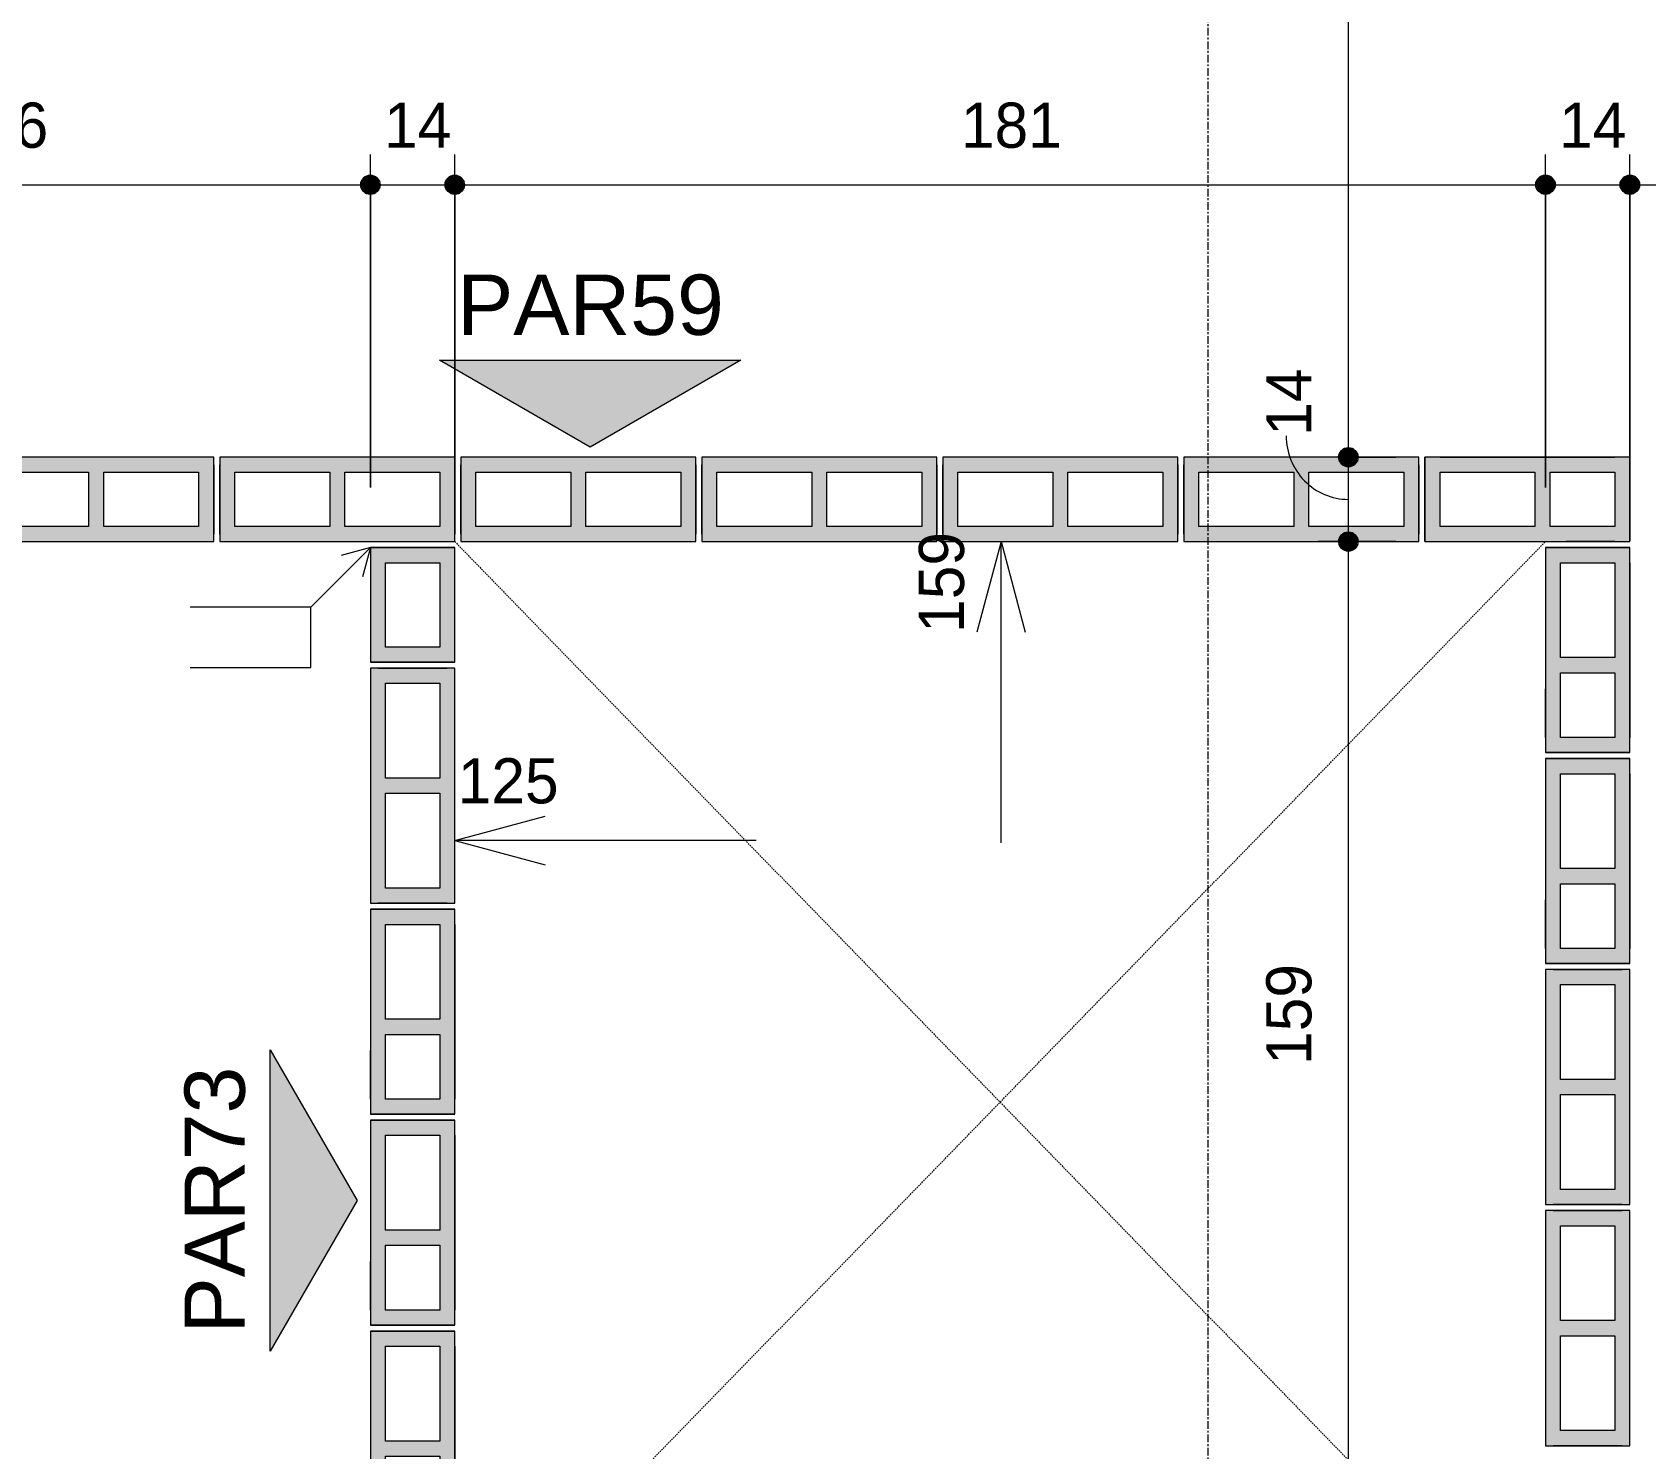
# Model space of a CAD drawing. Header units: centimetres. Extents: x 170 to 13828, y -2277 to 8860.
# Drawn here: x 12601 to 12868.8, y -125.3 to 109.7 of the extents above; entities that cross this region are included whole.
import ezdxf

# ---------------------------------------------------------------- set-up
doc = ezdxf.new("R2010")
doc.units = ezdxf.units.CM
doc.linetypes.add('Linha de eixo', pattern=[2.2225, 1.27, -0.3175, 0.3175, -0.3175])
doc.linetypes.add('Projeção', pattern=[0.396875, 0.238125, -0.15875])
for name, color, linetype, lineweight, true_color in [('A-ANNO-DIMS-1', 1, 'Continuous', 9, 0xff0000), ('A-DETL-1', 1, 'Continuous', 9, 0xff0000), ('G-ANNO-SYMB-1', 251, 'Continuous', 9, 0x646464), ('S-BEAM-3', 9, 'Continuous', 9, 0xc0c0c0), ('S-BEAM-8', 142, 'Continuous', 9, 0x0080c0), ('S-BEAM-9', 1, 'Continuous', 9, 0xff0000)]:
    doc.layers.add(name, color=color, linetype=linetype, lineweight=lineweight, true_color=true_color)
for name, color, linetype, lineweight in [('A-ANNO-DIMS-50', 7, 'Continuous', 9), ('A-DETL-GENF', 7, 'Continuous', 9), ('A-FLOR-OVHD', 7, 'Projeção', 9), ('G-ANNO-SYMB', 7, 'Continuous', 9), ('S-BEAM', 7, 'Continuous', 9), ('S-BEAM-2', 7, 'Continuous', 13), ('S-GRID-1', 7, 'Linha de eixo', 9)]:
    doc.layers.add(name, color=color, linetype=linetype, lineweight=lineweight)
doc.styles.add('Arial_1', font='arial.ttf', dxfattribs={"height": 10})
doc.styles.add('Bahnschrift_13', font='', dxfattribs={"height": 7.5})
doc.styles.get('Bahnschrift_13').set_extended_font_data('Bahnschrift')
doc.dimstyles.new('COTA_ACUMULADA', dxfattribs={"dimscale": 30.48, "dimtxt": 8.33133, "dimasz": 0.049213, "dimexe": 0, "dimexo": 0.0625, "dimgap": 0.131234, "dimtad": 0, "dimjust": 2, "dimdec": 0, "dimzin": 0, "dimdsep": 46, "dimtxsty": 'Bahnschrift_13', "dimblk1": 'NONE', "dimblk2": 'OPEN30', "dimsah": 1, "dimcen": 0.09, "dimse1": 1, "dimsd1": 1, "dimazin": 0, "dimtfac": 1, "dimtdec": 4, "dimtix": 1, "dimtmove": 2, "dimatfit": 3, "dimfxl": 0, "dimfxlon": 1, "dimtvp": 1, "dimtolj": 1, "dimtzin": 0, "dimarcsym": 2})
doc.dimstyles.new('COTA_LINEAR', dxfattribs={"dimscale": 30.48, "dimtxt": 8.33133, "dimasz": 0.393701, "dimexe": 0.164042, "dimexo": 0.328084, "dimgap": 0.131234, "dimtad": 1, "dimdec": 0, "dimzin": 0, "dimdsep": 46, "dimtxsty": 'Bahnschrift_13', "dimblk1": 'DOTSMALL', "dimblk2": 'DOTSMALL', "dimsah": 1, "dimcen": 0.09, "dimdle": 0.164042, "dimazin": 0, "dimtfac": 1, "dimtdec": 4, "dimtix": 1, "dimtmove": 0, "dimatfit": 3, "dimfxl": 1, "dimtvp": 1, "dimtolj": 1, "dimtzin": 0, "dimarcsym": 2})
doc.dimstyles.new('COTA_LINEAR_2', dxfattribs={"dimscale": 30.48, "dimtxt": 8.33133, "dimasz": 0.393701, "dimexe": 0.164042, "dimexo": 0.328084, "dimgap": 0.131234, "dimtad": 1, "dimdec": 0, "dimzin": 0, "dimdsep": 46, "dimtxsty": 'Bahnschrift_13', "dimblk1": 'DOTSMALL', "dimblk2": 'DOTSMALL', "dimsah": 1, "dimcen": 0.09, "dimdle": 0.164042, "dimazin": 0, "dimtfac": 1, "dimtdec": 4, "dimtix": 1, "dimtmove": 1, "dimatfit": 3, "dimfxl": 1, "dimtvp": 1, "dimtolj": 1, "dimtzin": 0, "dimarcsym": 2})

# ---------------------------------------------------------------- blocks, each defined once
blk = doc.blocks.new('LEONE - BLOCO 14X39X1 - LEONE - BLOCO 14X39X19-V1-COBERTURA - MODULAÇÃO 2ª FIADA')
at = {"layer": 'S-BEAM-3'}
h = blk.add_hatch(color=256, dxfattribs=at)
h.paths.add_polyline_path([(-19.5, -7), (19.5, -7), (19.5, 7), (-19.5, 7), (-19.5, -4.5)])
h.paths.add_polyline_path([(1.25, -4.5), (1.25, 4.5), (17, 4.5), (17, -4.5)])
h.paths.add_polyline_path([(-1.25, -4.5), (-17, -4.5), (-17, 4.5), (-1.25, 4.5), (-1.25, -4.16)])
at = {"layer": 'A-DETL-GENF'}
for p, q in [((19.5, 7), (-19.5, 7)), ((-19.5, 7), (-19.5, 0)), ((19.5, 0), (19.5, 7)), ((-17, -4.5), (-17, 4.5)), ((-17, 4.5), (-1.25, 4.5)), ((-1.25, 4.5), (-1.25, -4.5)), ((1.25, -4.5), (1.25, 4.5)), ((1.25, 4.5), (17, 4.5)), ((17, 4.5), (17, -4.5)), ((-19.5, 0), (-19.5, -7)), ((19.5, -7), (19.5, 0)), ((-1.25, -4.5), (-17, -4.5)), ((17, -4.5), (1.25, -4.5)), ((-19.5, -7), (19.5, -7))]:
    blk.add_line(p, q, dxfattribs=at)
at = {"layer": 'S-BEAM-2'}
for p, q in [((-19.5, 7), (-19.5, -7)), ((19.5, 7), (-19.5, 7)), ((-19.5, 5.75), (-19.5, -5.75)), ((-19.5, -5.75), (-19.5, 5.75)), ((19.5, -7), (19.5, 7)), ((19.5, -7), (19.5, 7)), ((19.5, 5.75), (19.5, -5.75)), ((-19.5, -7), (19.5, -7))]:
    blk.add_line(p, q, dxfattribs=at)
at = {"layer": 'S-BEAM-3'}
for p, q in [((-17, 4.5), (-1.25, 4.5)), ((-17, -4.5), (-17, 4.5)), ((-1.25, 4.5), (-1.25, -4.5)), ((1.25, 4.5), (17, 4.5)), ((1.25, -4.5), (1.25, 4.5)), ((17, 4.5), (17, -4.5)), ((-1.25, -4.5), (-17, -4.5)), ((17, -4.5), (1.25, -4.5))]:
    blk.add_line(p, q, dxfattribs=at)
blk = doc.blocks.new('LEONE - BLOCO 14X39X1 - LEONE - BLOCO 14X39X19-2886981-COBERTURA - MODULAÇÃO 2ª FIADA')
at = {"layer": 'S-BEAM-3'}
h = blk.add_hatch(color=256, dxfattribs=at)
h.paths.add_polyline_path([(-3.78, -7), (19.5, -7), (19.5, 7), (-19.5, 7), (-19.5, -7)])
h.paths.add_polyline_path([(-3.78, -4.5), (-17, -4.5), (-17, 4.5), (-1.25, 4.5), (-1.25, -4.5)])
h.paths.add_polyline_path([(1.25, -4.5), (1.25, 4.5), (17, 4.5), (17, -4.5)])
at = {"layer": 'A-DETL-GENF'}
for p, q in [((19.5, 7), (-19.5, 7)), ((-19.5, 7), (-19.5, 0)), ((19.5, 0), (19.5, 7)), ((-17, -4.5), (-17, 4.5)), ((-17, 4.5), (-1.25, 4.5)), ((-1.25, 4.5), (-1.25, -4.5)), ((1.25, -4.5), (1.25, 4.5)), ((1.25, 4.5), (17, 4.5)), ((17, 4.5), (17, -4.5)), ((-19.5, 0), (-19.5, -7)), ((19.5, -7), (19.5, 0)), ((-1.25, -4.5), (-17, -4.5)), ((17, -4.5), (1.25, -4.5)), ((-19.5, -7), (19.5, -7))]:
    blk.add_line(p, q, dxfattribs=at)
at = {"layer": 'S-BEAM-2'}
for p, q in [((-19.5, 7), (-19.5, -7)), ((19.5, 7), (-19.5, 7)), ((-19.5, 5.75), (-19.5, -5.75)), ((-19.5, -5.75), (-19.5, 5.75)), ((19.5, -7), (19.5, 7)), ((19.5, -7), (19.5, 7)), ((19.5, 5.75), (19.5, -5.75)), ((-19.5, -7), (19.5, -7))]:
    blk.add_line(p, q, dxfattribs=at)
at = {"layer": 'S-BEAM-3'}
for p, q in [((-17, 4.5), (-1.25, 4.5)), ((-17, -4.5), (-17, 4.5)), ((-1.25, 4.5), (-1.25, -4.5)), ((1.25, 4.5), (17, 4.5)), ((1.25, -4.5), (1.25, 4.5)), ((17, 4.5), (17, -4.5)), ((-1.25, -4.5), (-17, -4.5)), ((17, -4.5), (1.25, -4.5))]:
    blk.add_line(p, q, dxfattribs=at)
blk = doc.blocks.new('LEONE - BLOCO 14x34x19 - LEONE - BLOCO 14x34x19-541693-COBERTURA - MODULAÇÃO 2ª FIADA')
at = {"layer": 'S-BEAM-8'}
h = blk.add_hatch(color=256, dxfattribs=at)
h.paths.add_polyline_path([(8.2742, -7), (19.5, -7), (19.5, 7), (-14.5, 7), (-14.5, -7), (2.5, -7)])
h.paths.add_polyline_path([(17, -4.5), (1.25, -4.5), (1.25, 4.5), (17, 4.5)])
h.paths.add_polyline_path([(-1.25, -4.5), (-12, -4.5), (-12, 4.5), (-1.25, 4.5)])
at = {"layer": 'A-DETL-GENF'}
for p, q in [((-14.5, 7), (-14.5, 0)), ((2.5, 7), (-14.5, 7)), ((19.5, 7), (2.5, 7)), ((19.5, 0), (19.5, 7)), ((-12, -4.5), (-12, 4.5)), ((-12, 4.5), (-1.25, 4.5)), ((-1.25, 4.5), (-1.25, -4.5)), ((1.25, 4.5), (17, 4.5)), ((1.25, -4.5), (1.25, 4.5)), ((17, 4.5), (17, -4.5)), ((-14.5, 0), (-14.5, -7)), ((19.5, -7), (19.5, 0)), ((-1.25, -4.5), (-12, -4.5)), ((17, -4.5), (1.25, -4.5)), ((-14.5, -7), (2.5, -7)), ((2.5, -7), (19.5, -7))]:
    blk.add_line(p, q, dxfattribs=at)
at = {"layer": 'S-BEAM-2'}
for p, q in [((-14.5, 7), (-14.5, -7)), ((19.5, 7), (-14.5, 7)), ((-14.5, 7), (-14.5, -7)), ((-14.5, -7), (-14.5, 6.8804)), ((-14.5, 5.75), (-14.5, -5.75)), ((-14.5, -5.75), (-14.5, 5.75)), ((-12, 7), (-3.9375, 7)), ((-12, 7), (-3.9375, 7)), ((17, 7), (-12, 7)), ((19.5, -7), (19.5, 7)), ((19.5, 7), (19.5, -7)), ((19.5, -7), (19.5, 7)), ((19.5, -5.75), (19.5, 5.75)), ((19.5, 5.75), (19.5, -5.75)), ((-14.5, -7), (19.5, -7)), ((-12, -7), (-3.9375, -7)), ((-12, -7), (-3.9375, -7)), ((17, -7), (-12, -7))]:
    blk.add_line(p, q, dxfattribs=at)
at = {"layer": 'S-BEAM-3'}
for p, q in [((-12, 4.5), (-1.25, 4.5)), ((-12, -4.5), (-12, 4.5)), ((-1.25, 4.5), (-1.25, -4.5)), ((1.25, 4.5), (17, 4.5)), ((1.25, -4.5), (1.25, 4.5)), ((17, 4.5), (17, -4.5)), ((-1.25, -4.5), (-12, -4.5)), ((17, -4.5), (1.25, -4.5))]:
    blk.add_line(p, q, dxfattribs=at)
blk = doc.blocks.new('LEONE - BLOCO 14x34x19 - LEONE - BLOCO 14x34x19-V3-COBERTURA - MODULAÇÃO 2ª FIADA')
at = {"layer": 'S-BEAM-8'}
h = blk.add_hatch(color=256, dxfattribs=at)
h.paths.add_polyline_path([(-14.5, -1.5205), (-14.5, -7), (19.5, -7), (19.5, 7), (-14.5, 7), (-14.5, 0)])
h.paths.add_polyline_path([(-12, -4.5), (-12, 4.5), (-1.25, 4.5), (-1.25, -4.5)])
h.paths.add_polyline_path([(1.25, -4.5), (1.25, 4.5), (17, 4.5), (17, -4.5), (2.5, -4.5)])
at = {"layer": 'A-DETL-GENF'}
for p, q in [((-14.5, 7), (-14.5, 0)), ((2.5, 7), (-14.5, 7)), ((19.5, 7), (2.5, 7)), ((19.5, 0), (19.5, 7)), ((-12, -4.5), (-12, 4.5)), ((-12, 4.5), (-1.25, 4.5)), ((-1.25, 4.5), (-1.25, -4.5)), ((1.25, 4.5), (17, 4.5)), ((1.25, -4.5), (1.25, 4.5)), ((17, 4.5), (17, -4.5)), ((-14.5, 0), (-14.5, -7)), ((19.5, -7), (19.5, 0)), ((-1.25, -4.5), (-12, -4.5)), ((17, -4.5), (1.25, -4.5)), ((-14.5, -7), (2.5, -7)), ((2.5, -7), (19.5, -7))]:
    blk.add_line(p, q, dxfattribs=at)
at = {"layer": 'S-BEAM-2'}
for p, q in [((-14.5, 7), (-14.5, -7)), ((19.5, 7), (-14.5, 7)), ((-14.5, 7), (-14.5, -7)), ((-14.5, -7), (-14.5, 6.8804)), ((-14.5, 5.75), (-14.5, -5.75)), ((-14.5, -5.75), (-14.5, 5.75)), ((-12, 7), (-3.9375, 7)), ((-12, 7), (-3.9375, 7)), ((17, 7), (-12, 7)), ((19.5, -7), (19.5, 7)), ((19.5, 7), (19.5, -7)), ((19.5, -7), (19.5, 7)), ((19.5, -5.75), (19.5, 5.75)), ((19.5, 5.75), (19.5, -5.75)), ((-14.5, -7), (19.5, -7)), ((-12, -7), (-3.9375, -7)), ((-12, -7), (-3.9375, -7)), ((17, -7), (-12, -7))]:
    blk.add_line(p, q, dxfattribs=at)
at = {"layer": 'S-BEAM-3'}
for p, q in [((-12, 4.5), (-1.25, 4.5)), ((-12, -4.5), (-12, 4.5)), ((-1.25, 4.5), (-1.25, -4.5)), ((1.25, 4.5), (17, 4.5)), ((1.25, -4.5), (1.25, 4.5)), ((17, 4.5), (17, -4.5)), ((-1.25, -4.5), (-12, -4.5)), ((17, -4.5), (1.25, -4.5))]:
    blk.add_line(p, q, dxfattribs=at)
blk = doc.blocks.new('LEONE - BLOCO 14x19x19 - LEONE - BLOCO 14x19x19-537608-COBERTURA - MODULAÇÃO 2ª FIADA')
at = {"layer": 'S-BEAM-9'}
h = blk.add_hatch(color=256, dxfattribs=at)
h.paths.add_polyline_path([(0, -7), (9.5, -7), (9.5, 7), (-9.5, 7), (-9.5, -7), (-7, -7)])
h.paths.add_polyline_path([(7, -4.5), (-7, -4.5), (-7, 4.5), (7, 4.5), (7, -2.54)])
at = {"layer": 'A-DETL-GENF'}
for p, q in [((-9.5, 7), (-9.5, 0)), ((0, 7), (-9.5, 7)), ((9.5, 7), (0, 7)), ((9.5, 0), (9.5, 7)), ((-7, -4.5), (-7, 4.5)), ((-7, 4.5), (7, 4.5)), ((7, 4.5), (7, -4.5)), ((-9.5, 0), (-9.5, -7)), ((9.5, -7), (9.5, 0)), ((7, -4.5), (-7, -4.5)), ((-9.5, -7), (0, -7)), ((0, -7), (9.5, -7))]:
    blk.add_line(p, q, dxfattribs=at)
at = {"layer": 'S-BEAM-2'}
for p, q in [((9.5, 7), (-9.5, 7)), ((-9.5, 7), (-9.5, -7)), ((-9.5, -7), (-9.5, 7)), ((-9.5, 5.75), (-9.5, -5.75)), ((-9.5, -5.75), (-9.5, 5.75)), ((9.5, -7), (9.5, 7)), ((9.5, 7), (9.5, -7)), ((9.5, -5.75), (9.5, 5.75)), ((9.5, 5.75), (9.5, -5.75)), ((-9.5, -7), (9.5, -7))]:
    blk.add_line(p, q, dxfattribs=at)
at = {"layer": 'S-BEAM-3'}
for p, q in [((-7, 4.5), (7, 4.5)), ((-7, -4.5), (-7, 4.5)), ((7, 4.5), (7, -4.5)), ((7, -4.5), (-7, -4.5))]:
    blk.add_line(p, q, dxfattribs=at)
blk = doc.blocks.new('Elevação - Número de detalhe-142644-COBERTURA - MODULAÇÃO 2ª FIADA')
at = {"layer": 'G-ANNO-SYMB-1'}
blk.add_hatch(color=256, dxfattribs=at).paths.add_polyline_path([(0.5, 0), (-0.5, 0), (0, 0.2887)])
at = {"layer": 'G-ANNO-SYMB'}
for p, q in [((0, 0.2887), (-0.5, 0)), ((0.5, 0), (0, 0.2887)), ((-0.5, 0), (0.5, 0))]:
    blk.add_line(p, q, dxfattribs=at)
blk = doc.blocks.new('DIMBLOCK85-COBERTURA - MODULAÇÃO 2ª FIADA')
at = {"layer": 'A-ANNO-DIMS-50', "lineweight": 35, "true_color": 0xff0000}
h = blk.add_hatch(color=1, dxfattribs=at)
edge = h.paths.add_edge_path()
edge.add_arc((12819.43, 25.24), 1.5, 0, 360)
h = blk.add_hatch(color=1, dxfattribs=at)
edge = h.paths.add_edge_path()
edge.add_arc((12819.43, -133.76), 1.5, 0, 360)
at = {"layer": 'A-ANNO-DIMS-50', "color": 1, "true_color": 0xff0000}
for p, q in [((12827.31, 25.24), (12814.43, 25.24)), ((12819.43, -133.76), (12819.43, 25.24)), ((12819.43, 25.24), (12827.31, 25.24)), ((12827.31, -133.76), (12814.43, -133.76)), ((12819.43, -133.76), (12827.31, -133.76))]:
    blk.add_line(p, q, dxfattribs=at)
at = {"layer": 'A-ANNO-DIMS-50', "color": 1, "lineweight": 35, "true_color": 0xff0000}
for centre in [(12819.43, 25.24), (12819.43, -133.76)]:
    blk.add_circle(centre, 1.5, dxfattribs=at)
at = {"layer": 'A-ANNO-DIMS-50', "color": 0, "insert": (12805.79, -61.58), "char_height": 7.5, "width": 17.5715, "attachment_point": 1, "rotation": 90, "line_spacing_factor": 1.009858, "style": 'Bahnschrift_13'}
blk.add_mtext('159', dxfattribs=at)
blk = doc.blocks.new('_DotSmall')
at = {"color": 0, "linetype": 'ByBlock', "const_width": 0.5}
blk.add_lwpolyline([(-0.0625, 0, 1), (0.0625, 0, 1)], format="xyb", close=True, dxfattribs=at)
blk = doc.blocks.new('DIMBLOCK86-COBERTURA - MODULAÇÃO 2ª FIADA')
at = {"layer": 'A-ANNO-DIMS-50', "lineweight": 35, "true_color": 0xff0000}
h = blk.add_hatch(color=1, dxfattribs=at)
edge = h.paths.add_edge_path()
edge.add_arc((12819.43, 39.24), 1.5, 0, 360)
h = blk.add_hatch(color=1, dxfattribs=at)
edge = h.paths.add_edge_path()
edge.add_arc((12819.43, 25.24), 1.5, 0, 360)
at = {"layer": 'A-ANNO-DIMS-50', "color": 1, "true_color": 0xff0000}
for p, q in [((12827.31, 39.24), (12814.43, 39.24)), ((12819.43, 25.24), (12819.43, 39.24)), ((12819.43, 39.24), (12827.31, 39.24)), ((12827.31, 25.24), (12814.43, 25.24)), ((12819.43, 25.24), (12827.31, 25.24))]:
    blk.add_line(p, q, dxfattribs=at)
at = {"layer": 'A-ANNO-DIMS-50', "color": 1, "lineweight": 35, "true_color": 0xff0000}
for centre in [(12819.43, 39.24), (12819.43, 25.24)]:
    blk.add_circle(centre, 1.5, dxfattribs=at)
at = {"layer": 'A-ANNO-DIMS-50', "color": 1, "true_color": 0xff0000}
blk.add_ellipse((12819.43, 42.79), major_axis=(0, 10.54), ratio=0.978152, start_param=1.570796, end_param=3.141593, dxfattribs=at)
at = {"layer": 'A-ANNO-DIMS-50', "color": 0, "insert": (12805.79, 42.79), "char_height": 7.5, "width": 11.3609, "attachment_point": 1, "rotation": 90, "line_spacing_factor": 1.009858, "style": 'Bahnschrift_13'}
blk.add_mtext('14', dxfattribs=at)
blk = doc.blocks.new('DIMBLOCK87-COBERTURA - MODULAÇÃO 2ª FIADA')
at = {"layer": 'A-ANNO-DIMS-50', "lineweight": 35, "true_color": 0xff0000}
h = blk.add_hatch(color=1, dxfattribs=at)
edge = h.paths.add_edge_path()
edge.add_arc((12819.43, 430.24), 1.5, 0, 360)
h = blk.add_hatch(color=1, dxfattribs=at)
edge = h.paths.add_edge_path()
edge.add_arc((12819.43, 39.24), 1.5, 0, 360)
at = {"layer": 'A-ANNO-DIMS-50', "color": 1, "true_color": 0xff0000}
for p, q in [((12827.31, 430.24), (12814.43, 430.24)), ((12819.43, 39.24), (12819.43, 430.24)), ((12819.43, 430.24), (12827.31, 430.24)), ((12827.31, 39.24), (12814.43, 39.24)), ((12819.43, 39.24), (12827.31, 39.24))]:
    blk.add_line(p, q, dxfattribs=at)
at = {"layer": 'A-ANNO-DIMS-50', "color": 1, "lineweight": 35, "true_color": 0xff0000}
for centre in [(12819.43, 430.24), (12819.43, 39.24)]:
    blk.add_circle(centre, 1.5, dxfattribs=at)
at = {"layer": 'A-ANNO-DIMS-50', "color": 0, "insert": (12805.79, 227.49), "char_height": 7.5, "width": 17.4201, "attachment_point": 1, "rotation": 90, "line_spacing_factor": 1.009858, "style": 'Bahnschrift_13'}
blk.add_mtext('391', dxfattribs=at)
blk = doc.blocks.new('DIMBLOCK94-COBERTURA - MODULAÇÃO 2ª FIADA')
at = {"layer": 'A-ANNO-DIMS-50', "lineweight": 35, "true_color": 0xff0000}
h = blk.add_hatch(color=1, dxfattribs=at)
edge = h.paths.add_edge_path()
edge.add_arc((12531.14, 84.44), 1.5, 0, 360)
h = blk.add_hatch(color=1, dxfattribs=at)
edge = h.paths.add_edge_path()
edge.add_arc((12657.14, 84.44), 1.5, 0, 360)
at = {"layer": 'A-ANNO-DIMS-50', "color": 1, "true_color": 0xff0000}
for p, q in [((12531.14, 34.24), (12531.14, 89.44)), ((12657.14, 34.24), (12657.14, 89.44)), ((12531.14, 84.44), (12657.14, 84.44)), ((12531.14, 84.44), (12531.14, 34.24)), ((12657.14, 84.44), (12657.14, 34.24))]:
    blk.add_line(p, q, dxfattribs=at)
at = {"layer": 'A-ANNO-DIMS-50', "color": 1, "lineweight": 35, "true_color": 0xff0000}
for centre in [(12531.14, 84.44), (12657.14, 84.44)]:
    blk.add_circle(centre, 1.5, dxfattribs=at)
at = {"layer": 'A-ANNO-DIMS-50', "color": 0, "insert": (12586.95, 98.08), "char_height": 7.5, "width": 17.2686, "attachment_point": 1, "line_spacing_factor": 1.009858, "style": 'Bahnschrift_13'}
blk.add_mtext('126', dxfattribs=at)
blk = doc.blocks.new('DIMBLOCK95-COBERTURA - MODULAÇÃO 2ª FIADA')
at = {"layer": 'A-ANNO-DIMS-50', "lineweight": 35, "true_color": 0xff0000}
h = blk.add_hatch(color=1, dxfattribs=at)
edge = h.paths.add_edge_path()
edge.add_arc((12657.14, 84.44), 1.5, 0, 360)
h = blk.add_hatch(color=1, dxfattribs=at)
edge = h.paths.add_edge_path()
edge.add_arc((12671.14, 84.44), 1.5, 0, 360)
at = {"layer": 'A-ANNO-DIMS-50', "color": 1, "true_color": 0xff0000}
for p, q in [((12657.14, 34.24), (12657.14, 89.44)), ((12671.14, 34.24), (12671.14, 89.44)), ((12657.14, 84.44), (12671.14, 84.44)), ((12657.14, 84.44), (12657.14, 34.24)), ((12671.14, 84.44), (12671.14, 34.24))]:
    blk.add_line(p, q, dxfattribs=at)
at = {"layer": 'A-ANNO-DIMS-50', "color": 1, "lineweight": 35, "true_color": 0xff0000}
for centre in [(12657.14, 84.44), (12671.14, 84.44)]:
    blk.add_circle(centre, 1.5, dxfattribs=at)
at = {"layer": 'A-ANNO-DIMS-50', "color": 0, "insert": (12659.41, 98.08), "char_height": 7.5, "width": 11.3609, "attachment_point": 1, "line_spacing_factor": 1.009858, "style": 'Bahnschrift_13'}
blk.add_mtext('14', dxfattribs=at)
blk = doc.blocks.new('DIMBLOCK96-COBERTURA - MODULAÇÃO 2ª FIADA')
at = {"layer": 'A-ANNO-DIMS-50', "lineweight": 35, "true_color": 0xff0000}
h = blk.add_hatch(color=1, dxfattribs=at)
edge = h.paths.add_edge_path()
edge.add_arc((12671.14, 84.44), 1.5, 0, 360)
h = blk.add_hatch(color=1, dxfattribs=at)
edge = h.paths.add_edge_path()
edge.add_arc((12852.14, 84.44), 1.5, 0, 360)
at = {"layer": 'A-ANNO-DIMS-50', "color": 1, "true_color": 0xff0000}
for p, q in [((12671.14, 34.24), (12671.14, 89.44)), ((12852.14, 34.24), (12852.14, 89.44)), ((12671.14, 84.44), (12852.14, 84.44)), ((12671.14, 84.44), (12671.14, 34.24)), ((12852.14, 84.44), (12852.14, 34.24))]:
    blk.add_line(p, q, dxfattribs=at)
at = {"layer": 'A-ANNO-DIMS-50', "color": 1, "lineweight": 35, "true_color": 0xff0000}
for centre in [(12671.14, 84.44), (12852.14, 84.44)]:
    blk.add_circle(centre, 1.5, dxfattribs=at)
at = {"layer": 'A-ANNO-DIMS-50', "color": 0, "insert": (12755.14, 98.08), "char_height": 7.5, "width": 15.6023, "attachment_point": 1, "line_spacing_factor": 1.009858, "style": 'Bahnschrift_13'}
blk.add_mtext('181', dxfattribs=at)
blk = doc.blocks.new('DIMBLOCK97-COBERTURA - MODULAÇÃO 2ª FIADA')
at = {"layer": 'A-ANNO-DIMS-50', "lineweight": 35, "true_color": 0xff0000}
h = blk.add_hatch(color=1, dxfattribs=at)
edge = h.paths.add_edge_path()
edge.add_arc((12852.14, 84.44), 1.5, 0, 360)
h = blk.add_hatch(color=1, dxfattribs=at)
edge = h.paths.add_edge_path()
edge.add_arc((12866.14, 84.44), 1.5, 0, 360)
at = {"layer": 'A-ANNO-DIMS-50', "color": 1, "true_color": 0xff0000}
for p, q in [((12852.14, 34.24), (12852.14, 89.44)), ((12866.14, 34.24), (12866.14, 89.44)), ((12852.14, 84.44), (12866.14, 84.44)), ((12852.14, 84.44), (12852.14, 34.24)), ((12866.14, 84.44), (12866.14, 34.24))]:
    blk.add_line(p, q, dxfattribs=at)
at = {"layer": 'A-ANNO-DIMS-50', "color": 1, "lineweight": 35, "true_color": 0xff0000}
for centre in [(12852.14, 84.44), (12866.14, 84.44)]:
    blk.add_circle(centre, 1.5, dxfattribs=at)
at = {"layer": 'A-ANNO-DIMS-50', "color": 0, "insert": (12854.41, 98.08), "char_height": 7.5, "width": 11.3609, "attachment_point": 1, "line_spacing_factor": 1.009858, "style": 'Bahnschrift_13'}
blk.add_mtext('14', dxfattribs=at)
blk = doc.blocks.new('DIMBLOCK98-COBERTURA - MODULAÇÃO 2ª FIADA')
at = {"layer": 'A-ANNO-DIMS-50', "lineweight": 35, "true_color": 0xff0000}
h = blk.add_hatch(color=1, dxfattribs=at)
edge = h.paths.add_edge_path()
edge.add_arc((12866.14, 84.44), 1.5, 0, 360)
h = blk.add_hatch(color=1, dxfattribs=at)
edge = h.paths.add_edge_path()
edge.add_arc((13607.14, 84.44), 1.5, 0, 360)
at = {"layer": 'A-ANNO-DIMS-50', "color": 1, "true_color": 0xff0000}
for p, q in [((12866.14, 34.24), (12866.14, 89.44)), ((13607.14, 79.24), (13607.14, 89.44)), ((12866.14, 84.44), (13612.14, 84.44)), ((12866.14, 84.44), (12866.14, 34.24)), ((13607.14, 84.44), (13607.14, 79.24))]:
    blk.add_line(p, q, dxfattribs=at)
at = {"layer": 'A-ANNO-DIMS-50', "color": 1, "lineweight": 35, "true_color": 0xff0000}
for centre in [(12866.14, 84.44), (13607.14, 84.44)]:
    blk.add_circle(centre, 1.5, dxfattribs=at)
at = {"layer": 'A-ANNO-DIMS-50', "color": 0, "insert": (13229.26, 98.08), "char_height": 7.5, "width": 17.723, "attachment_point": 1, "line_spacing_factor": 1.009858, "style": 'Bahnschrift_13'}
blk.add_mtext('741', dxfattribs=at)
blk = doc.blocks.new('DIMBLOCK133-COBERTURA - MODULAÇÃO 2ª FIADA')
at = {"layer": 'A-ANNO-DIMS-50', "color": 1, "true_color": 0xff0000}
for p, q in [((12671.14, -24.34), (12686.14, -20.32)), ((12671.14, -24.34), (12686.14, -28.36)), ((12721.14, -24.34), (12671.14, -24.34)), ((12671.14, -24.34), (12671.14, -24.34)), ((12671.14, -24.34), (12671.14, -24.34))]:
    blk.add_line(p, q, dxfattribs=at)
at = {"layer": 'A-ANNO-DIMS-50', "color": 0, "insert": (12671.64, -10.69), "char_height": 7.5, "width": 17.5715, "attachment_point": 1, "line_spacing_factor": 1.009858, "style": 'Bahnschrift_13'}
blk.add_mtext('125', dxfattribs=at)
blk = doc.blocks.new('_None')
blk = doc.blocks.new('_Open30')
at = {"color": 0, "linetype": 'ByBlock', "lineweight": -2}
for p, q in [((-1, 0.27), (0, 0)), ((0, 0), (-1, -0.27)), ((0, 0), (-1, 0))]:
    blk.add_line(p, q, dxfattribs=at)
blk = doc.blocks.new('DIMBLOCK134-COBERTURA - MODULAÇÃO 2ª FIADA')
at = {"layer": 'A-ANNO-DIMS-50', "color": 1, "true_color": 0xff0000}
for p, q in [((12531.14, -24.34), (12546.14, -20.32)), ((12531.14, -24.34), (12546.14, -28.36)), ((12550.99, -24.34), (12531.14, -24.34)), ((12531.14, -24.34), (12531.14, -24.34)), ((12531.14, -24.34), (12531.14, -24.34))]:
    blk.add_line(p, q, dxfattribs=at)
at = {"layer": 'A-ANNO-DIMS-50', "color": 0, "insert": (12531.64, -10.69), "char_height": 7.5, "width": 19.8437, "attachment_point": 1, "line_spacing_factor": 1.009858, "style": 'Bahnschrift_13'}
blk.add_mtext('265', dxfattribs=at)
blk = doc.blocks.new('DIMBLOCK139-COBERTURA - MODULAÇÃO 2ª FIADA')
at = {"layer": 'A-ANNO-DIMS-50', "color": 1, "true_color": 0xff0000}
for p, q in [((12761.8, 25.24), (12757.78, 10.24)), ((12761.8, 25.24), (12765.82, 10.24)), ((12761.8, -24.76), (12761.8, 25.24)), ((12761.8, 25.24), (12761.8, 25.24)), ((12761.8, 25.24), (12761.8, 25.24))]:
    blk.add_line(p, q, dxfattribs=at)
at = {"layer": 'A-ANNO-DIMS-50', "color": 0, "insert": (12748.15, 10.1), "char_height": 7.5, "width": 17.5715, "attachment_point": 1, "rotation": 90, "line_spacing_factor": 1.009858, "style": 'Bahnschrift_13'}
blk.add_mtext('159', dxfattribs=at)

msp = doc.modelspace()

# ---------------------------------------------------------------- linework, layer by layer
at = {"layer": 'A-DETL-1'}
for p, q in [((12647.24, 14.34), (12657.14, 24.24)), ((12657.14, 24.24), (12652.31, 22.95)), ((12657.14, 24.24), (12655.85, 19.41)), ((12647.24, 14.34), (12627.24, 14.34)), ((12647.24, 4.34), (12647.24, 14.34)), ((12627.24, 4.34), (12647.24, 4.34))]:
    msp.add_line(p, q, dxfattribs=at)
at = {"layer": 'A-FLOR-OVHD'}
for p, q in [((12671.14, 25.24), (12852.14, -160.76)), ((12671.14, -160.76), (12852.14, 25.24))]:
    msp.add_line(p, q, dxfattribs=at)
at = {"layer": 'S-GRID-1'}
msp.add_line((12796.14, -679.8), (12796.14, 927.57), dxfattribs=at)

# ---------------------------------------------------------------- block references
at = {"layer": 'G-ANNO-SYMB', "extrusion": (0, 0, -1), "xscale": 49.99999999999998, "yscale": 49.99999999999998, "zscale": 49.99999999999998}
for p, rotation in [((-12693.61, 55.35), 180), ((-12640.49, -84.06), 90.00000000000048)]:
    msp.add_blockref('Elevação - Número de detalhe-142644-COBERTURA - MODULAÇÃO 2ª FIADA', p, dxfattribs=dict(at, rotation=rotation))
at = {"layer": 'S-BEAM'}
for name, p in [('LEONE - BLOCO 14X39X1 - LEONE - BLOCO 14X39X19-V1-COBERTURA - MODULAÇÃO 2ª FIADA', (12611.64, 32.24)), ('LEONE - BLOCO 14X39X1 - LEONE - BLOCO 14X39X19-2886981-COBERTURA - MODULAÇÃO 2ª FIADA', (12651.64, 32.24)), ('LEONE - BLOCO 14X39X1 - LEONE - BLOCO 14X39X19-2886981-COBERTURA - MODULAÇÃO 2ª FIADA', (12691.64, 32.24)), ('LEONE - BLOCO 14X39X1 - LEONE - BLOCO 14X39X19-2886981-COBERTURA - MODULAÇÃO 2ª FIADA', (12731.64, 32.24))]:
    msp.add_blockref(name, p, dxfattribs=at)
for name, p, rotation in [('LEONE - BLOCO 14X39X1 - LEONE - BLOCO 14X39X19-V1-COBERTURA - MODULAÇÃO 2ª FIADA', (12771.64, 32.24), 180), ('LEONE - BLOCO 14X39X1 - LEONE - BLOCO 14X39X19-2886981-COBERTURA - MODULAÇÃO 2ª FIADA', (12811.64, 32.24), 180), ('LEONE - BLOCO 14x34x19 - LEONE - BLOCO 14x34x19-541693-COBERTURA - MODULAÇÃO 2ª FIADA', (12851.64, 32.24), 180), ('LEONE - BLOCO 14x19x19 - LEONE - BLOCO 14x19x19-537608-COBERTURA - MODULAÇÃO 2ª FIADA', (12664.14, 14.74), 269.9999999999997), ('LEONE - BLOCO 14x34x19 - LEONE - BLOCO 14x34x19-V3-COBERTURA - MODULAÇÃO 2ª FIADA', (12859.14, 4.74), 89.99999999999893), ('LEONE - BLOCO 14X39X1 - LEONE - BLOCO 14X39X19-2886981-COBERTURA - MODULAÇÃO 2ª FIADA', (12664.14, -15.26), 89.9999999999999), ('LEONE - BLOCO 14x34x19 - LEONE - BLOCO 14x34x19-V3-COBERTURA - MODULAÇÃO 2ª FIADA', (12859.14, -30.26), 89.99999999999893), ('LEONE - BLOCO 14x34x19 - LEONE - BLOCO 14x34x19-V3-COBERTURA - MODULAÇÃO 2ª FIADA', (12664.14, -55.26), 89.9999999999999), ('LEONE - BLOCO 14X39X1 - LEONE - BLOCO 14X39X19-2886981-COBERTURA - MODULAÇÃO 2ª FIADA', (12859.14, -65.26), 89.99999999999974), ('LEONE - BLOCO 14x34x19 - LEONE - BLOCO 14x34x19-V3-COBERTURA - MODULAÇÃO 2ª FIADA', (12664.14, -90.26), 89.99999999999949), ('LEONE - BLOCO 14X39X1 - LEONE - BLOCO 14X39X19-2886981-COBERTURA - MODULAÇÃO 2ª FIADA', (12859.14, -105.26), 89.99999999999974), ('LEONE - BLOCO 14x34x19 - LEONE - BLOCO 14x34x19-V3-COBERTURA - MODULAÇÃO 2ª FIADA', (12664.14, -125.26), 89.99999999999949)]:
    msp.add_blockref(name, p, dxfattribs=dict(at, rotation=rotation))

# ---------------------------------------------------------------- texts
at = {"layer": 'G-ANNO-SYMB', "insert": (12671.54, 69.54), "char_height": 10, "width": 54.9156, "attachment_point": 1, "style": 'Arial_1'}
msp.add_mtext('PAR59', dxfattribs=at)
at = {"layer": 'G-ANNO-SYMB', "insert": (12626.3, -106.13), "char_height": 10, "width": 54.9156, "attachment_point": 1, "rotation": 90, "style": 'Arial_1'}
msp.add_mtext('PAR73', dxfattribs=at)

# ---------------------------------------------------------------- dimensions: what is measured, and where the dimension line sits
at = {"layer": 'A-ANNO-DIMS-1'}
for base, p1, p2, override, picture, middle in [((12819.43, 430.24), (12817.31, 39.24), (12817.31, 430.24), {"dimpost": '<>', "dimfxl": 391.001001}, 'DIMBLOCK87-COBERTURA - MODULAÇÃO 2ª FIADA', (12811.61, 234.74)), ((12819.43, 25.24), (12817.31, -133.76), (12817.31, 25.24), {"dimpost": '<>', "dimfxl": 158.998999}, 'DIMBLOCK85-COBERTURA - MODULAÇÃO 2ª FIADA', (12811.61, -54.26))]:
    dim = msp.add_linear_dim(base=base, p1=p1, p2=p2, angle=90, dimstyle='COTA_LINEAR', override=override, dxfattribs=at)
    dim.commit()
    dim.dimension.update_dxf_attribs({"geometry": picture, "text_midpoint": middle})
for base, p1, p2, override, picture, middle in [((12657.14, 84.44), (12531.14, 24.24), (12657.14, 24.24), {"dimpost": '<>', "dimfxl": 126}, 'DIMBLOCK94-COBERTURA - MODULAÇÃO 2ª FIADA', (12594.14, 92.27)), ((12671.14, 84.44), (12657.14, 24.24), (12671.14, 24.24), {"dimpost": '<>', "dimfxl": 14}, 'DIMBLOCK95-COBERTURA - MODULAÇÃO 2ª FIADA', (12664.14, 92.19)), ((12852.14, 84.44), (12671.14, 24.24), (12852.14, 24.24), {"dimpost": '<>', "dimfxl": 181}, 'DIMBLOCK96-COBERTURA - MODULAÇÃO 2ª FIADA', (12761.64, 92.27)), ((12866.14, 84.44), (12852.14, 24.24), (12866.14, 24.24), {"dimpost": '<>', "dimfxl": 14}, 'DIMBLOCK97-COBERTURA - MODULAÇÃO 2ª FIADA', (12859.14, 92.19)), ((13607.14, 84.44), (12866.14, 24.24), (13607.14, 69.24), {"dimpost": '<>', "dimfxl": 742.365139}, 'DIMBLOCK98-COBERTURA - MODULAÇÃO 2ª FIADA', (13236.64, 92.19))]:
    dim = msp.add_linear_dim(base=base, p1=p1, p2=p2, dimstyle='COTA_LINEAR', override=override, dxfattribs=at)
    dim.commit()
    dim.dimension.update_dxf_attribs({"geometry": picture, "text_midpoint": middle})
for base, p1, p2, dimstyle, override, picture, middle in [((12819.43, 39.24), (12817.31, 25.24), (12817.31, 39.24), 'COTA_LINEAR_2', {"dimpost": '<>', "dimfxl": 14}, 'DIMBLOCK86-COBERTURA - MODULAÇÃO 2ª FIADA', (12810.79, 48.47)), ((12761.8, 25.24), (12761.8, -133.76), (12761.8, 25.24), 'COTA_ACUMULADA', {"dimpost": '<>', "dimfxl": 158.998999}, 'DIMBLOCK139-COBERTURA - MODULAÇÃO 2ª FIADA', (12753.15, 18.89))]:
    dim = msp.add_linear_dim(base=base, p1=p1, p2=p2, angle=90, dimstyle=dimstyle, override=override, dxfattribs=at)
    dim.commit()
    dim.dimension.update_dxf_attribs({"geometry": picture, "text_midpoint": middle, "dimtype": 160, "text_rotation": 90})
for base, p2, override, picture, middle in [((12531.14, -24.34), (12531.14, -24.34), {"dimpost": '<>', "dimfxl": 265}, 'DIMBLOCK134-COBERTURA - MODULAÇÃO 2ª FIADA', (12541.57, -15.69)), ((12671.14, -24.34), (12671.14, -24.34), {"dimpost": '<>', "dimfxl": 125}, 'DIMBLOCK133-COBERTURA - MODULAÇÃO 2ª FIADA', (12680.43, -15.69))]:
    dim = msp.add_linear_dim(base=base, p1=(12796.14, -24.34), p2=p2, dimstyle='COTA_ACUMULADA', override=override, dxfattribs=at)
    dim.commit()
    dim.dimension.update_dxf_attribs({"geometry": picture, "text_midpoint": middle, "dimtype": 160})

doc.saveas('drawing.dxf')
